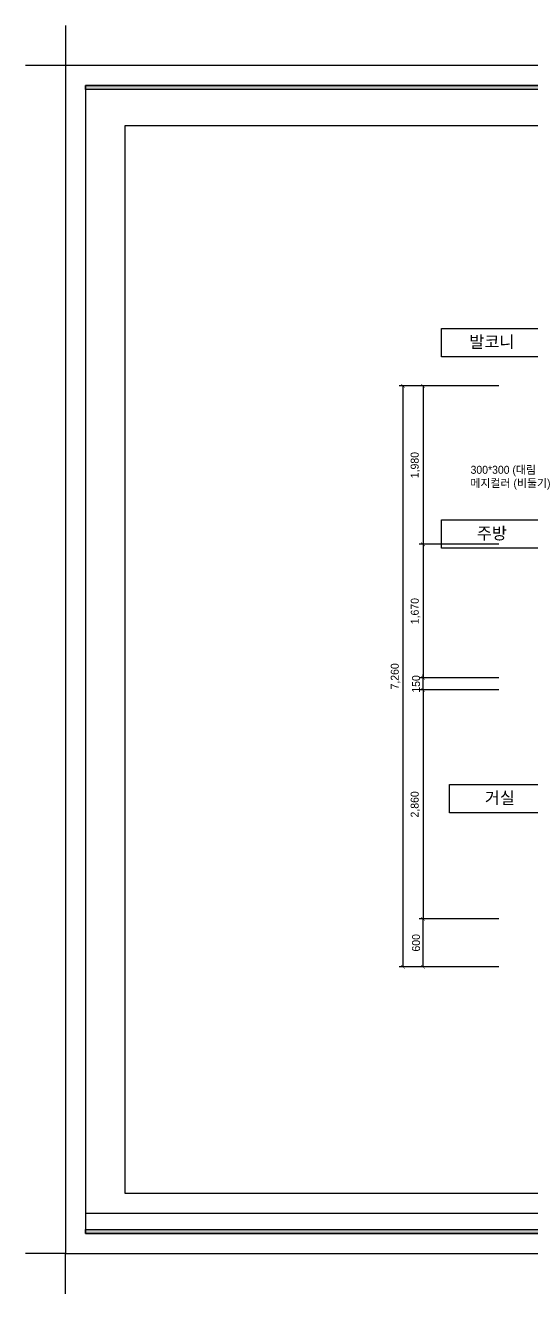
# Model space of a CAD drawing. Header units: inches. Extents: x 211248 to 488355, y -41604 to -7105.
# Drawn here: x 211248 to 217592, y -26325 to -10475 of the extents above; entities that cross this region are included whole.
import ezdxf
from ezdxf.enums import TextEntityAlignment as Align

# ---------------------------------------------------------------- set-up
doc = ezdxf.new("R2010")
doc.units = ezdxf.units.IN
doc.header["$LTSCALE"] = 60
doc.header["$MEASUREMENT"] = 0
for name, color, linetype in [('0-ELC TEXT', 7, 'Continuous'), ('03-TEXT', 3, 'Continuous'), ('15 HAT', 252, 'Continuous'), ('FORM(YOURNAME)-1', 1, 'Continuous'), ('FORM(YOURNAME)-11', 1, 'Continuous'), ('마감재', 140, 'Continuous'), ('치수', 7, 'Continuous')]:
    doc.layers.add(name, color=color, linetype=linetype)
doc.styles.add('YOURNAME', font='HY울릉도M.TTF')
doc.styles.add('코레일둥고', font='Korail_Round_Gothic_Medium.ttf')
doc.dimstyles.new('YOURNAME-50', dxfattribs={"dimscale": 50, "dimtxt": 2, "dimasz": 0.9, "dimexe": 1, "dimexo": 3, "dimgap": 0.7, "dimtad": 1, "dimdec": 0, "dimzin": 0, "dimdsep": 46, "dimlunit": 6, "dimtxsty": 'YOURNAME', "dimblk": 'ARCHTICK', "dimcen": 0, "dimclrd": 1, "dimclre": 1, "dimclrt": 7, "dimadec": 0, "dimazin": 0, "dimtfac": 1, "dimtdec": 0, "dimtix": 1, "dimtmove": 2, "dimatfit": 3, "dimldrblk": 'ARCHTICK', "dimfxl": 0, "dimtolj": 1, "dimtzin": 0, "dimarcsym": 0})

# ---------------------------------------------------------------- blocks, each defined once
blk = doc.blocks.new('FORM-ELEVATION')
at = {"layer": 'FORM(YOURNAME)-11'}
h = blk.add_hatch(color=256, dxfattribs=at)
h.dxf.hatch_style = 1
h.paths.add_polyline_path([(-10309, 35708), (71691, 35708), (71691, 35508), (-10309, 35508)])
h.paths.add_polyline_path([(-10309, -21492), (71691, -21492), (71691, -21692), (-10309, -21692)])
at = {"layer": 'Defpoints', "color": 158}
blk.add_line((62481, -20692), (-10309, -20692), dxfattribs=at)
at = {"layer": 'Defpoints', "color": 1}
for points in [[(-11309, 38708), (-11309, 36708), (-13309, 36708)], [(-11309, -24692), (-11309, -22692), (-13309, -22692)]]:
    blk.add_lwpolyline(points, dxfattribs=at)
at = {"layer": 'Defpoints', "color": 158}
for points in [[(-10309, -21692), (71691, -21692), (71691, 35708), (-10309, 35708)], [(-8309, 33708), (61071, 33708), (61071, -19692), (-8309, -19692)]]:
    blk.add_lwpolyline(points, close=True, dxfattribs=at)
at = {"layer": 'FORM(YOURNAME)-11', "color": 250}
blk.add_lwpolyline([(-11309, -22692), (72691, -22692), (72691, 36708), (-11309, 36708)], close=True, dxfattribs=at)
at = {"layer": 'FORM(YOURNAME)-11'}
for points in [[(-10309, 35708), (71691, 35708), (71691, 35508), (-10309, 35508)], [(-10309, -21492), (71691, -21492), (71691, -21692), (-10309, -21692)]]:
    blk.add_lwpolyline(points, close=True, dxfattribs=at)
at = {"layer": 'FORM(YOURNAME)-11', "color": 3, "style": 'YOURNAME'}
for tag, height, p in [('1', 450, (71041, -1219)), ('2', 450, (71041, -1863)), ('3', 450, (71041, -3150)), ('4', 450, (71041, -5081)), ('5', 515, (71041, -7398)), ('6', 515, (71041, -9650)), ('7', 515, (71041, -11903)), ('8', 515, (71041, -14155)), ('9', 515, (71041, -16408)), ('10', 515, (66791, -18596)), ('11', 515, (71041, -18660)), ('12', 515, (66791, -20848)), ('13', 515, (71041, -20848))]:
    blk.add_attdef(tag, text='', height=height, dxfattribs=at).set_placement(p, align=Align.MIDDLE_RIGHT)
blk = doc.blocks.new('*U463')
at = {"layer": 'FORM(YOURNAME)-1', "xscale": 0.2500000000000001, "yscale": 0.2500000000000001, "zscale": 0.2500000000000001}
blk.add_blockref('FORM-ELEVATION', (214575, -20152), dxfattribs=at)
blk = doc.blocks.new('_ArchTick')
at = {"color": 0, "linetype": 'ByBlock', "const_width": 0.15}
blk.add_lwpolyline([(-0.5, -0.5), (0.5, 0.5)], dxfattribs=at)
blk = doc.blocks.new('*D168')
at = {"layer": 'Defpoints', "color": 0}
for p in [(215971, -14980), (217321, -14980), (217321, -22240)]:
    blk.add_point(p, dxfattribs=at)
at = {"layer": '치수', "color": 1, "lineweight": -2}
for p, q in [((217171, -14980), (215921, -14980)), ((215971, -22240), (215971, -14980)), ((217171, -22240), (215921, -22240))]:
    blk.add_line(p, q, dxfattribs=at)
at = {"layer": '치수', "color": 1, "lineweight": -2, "xscale": 45, "yscale": 45, "zscale": 45}
for p, rotation in [((215971, -14980), 90), ((215971, -22240), 270)]:
    blk.add_blockref('_ArchTick', p, dxfattribs=dict(at, rotation=rotation))
at = {"layer": '치수', "color": 7, "insert": (215877, -18610), "char_height": 100, "attachment_point": 5, "rotation": 90, "style": 'YOURNAME'}
blk.add_mtext('\\A1;7,260', dxfattribs=at)
blk = doc.blocks.new('*D169')
at = {"layer": 'Defpoints', "color": 0}
for p in [(217321, -14980), (216221, -16960), (217321, -16960)]:
    blk.add_point(p, dxfattribs=at)
at = {"layer": '치수', "color": 1, "lineweight": -2}
for p, q in [((217171, -14980), (216171, -14980)), ((216221, -14980), (216221, -16960)), ((217171, -16960), (216171, -16960))]:
    blk.add_line(p, q, dxfattribs=at)
at = {"layer": '치수', "color": 1, "lineweight": -2, "xscale": 45, "yscale": 45, "zscale": 45}
for p, rotation in [((216221, -14980), 90), ((216221, -16960), 270)]:
    blk.add_blockref('_ArchTick', p, dxfattribs=dict(at, rotation=rotation))
at = {"layer": '치수', "color": 7, "insert": (216126, -15970), "char_height": 100, "attachment_point": 5, "rotation": 90, "style": 'YOURNAME'}
blk.add_mtext('\\A1;1,980', dxfattribs=at)
blk = doc.blocks.new('*D170')
at = {"layer": 'Defpoints', "color": 0}
for p in [(217321, -18780), (216221, -21640), (217321, -21640)]:
    blk.add_point(p, dxfattribs=at)
at = {"layer": '치수', "color": 1, "lineweight": -2}
for p, q in [((217171, -18780), (216171, -18780)), ((216221, -18780), (216221, -21640)), ((217171, -21640), (216171, -21640))]:
    blk.add_line(p, q, dxfattribs=at)
at = {"layer": '치수', "color": 1, "lineweight": -2, "xscale": 45, "yscale": 45, "zscale": 45}
for p, rotation in [((216221, -18780), 90), ((216221, -21640), 270)]:
    blk.add_blockref('_ArchTick', p, dxfattribs=dict(at, rotation=rotation))
at = {"layer": '치수', "color": 7, "insert": (216126, -20210), "char_height": 100, "attachment_point": 5, "rotation": 90, "style": 'YOURNAME'}
blk.add_mtext('\\A1;2,860', dxfattribs=at)
blk = doc.blocks.new('*D179')
at = {"layer": 'Defpoints', "color": 0}
for p in [(216221, -21640), (217321, -21640), (217321, -22240)]:
    blk.add_point(p, dxfattribs=at)
at = {"layer": '치수', "color": 1, "lineweight": -2}
for p, q in [((217171, -21640), (216171, -21640)), ((216221, -22240), (216221, -21640)), ((217171, -22240), (216171, -22240))]:
    blk.add_line(p, q, dxfattribs=at)
at = {"layer": '치수', "color": 1, "lineweight": -2, "xscale": 45, "yscale": 45, "zscale": 45}
for p, rotation in [((216221, -21640), 90), ((216221, -22240), 270)]:
    blk.add_blockref('_ArchTick', p, dxfattribs=dict(at, rotation=rotation))
at = {"layer": '치수', "color": 7, "insert": (216134, -21940), "char_height": 100, "attachment_point": 5, "rotation": 90, "style": 'YOURNAME'}
blk.add_mtext('\\A1;600', dxfattribs=at)
blk = doc.blocks.new('*D202')
at = {"layer": 'Defpoints', "color": 0}
for p in [(217321, -16960), (216221, -18630), (217321, -18630)]:
    blk.add_point(p, dxfattribs=at)
at = {"layer": '치수', "color": 1, "lineweight": -2}
for p, q in [((217171, -16960), (216171, -16960)), ((216221, -16960), (216221, -18630)), ((217171, -18630), (216171, -18630))]:
    blk.add_line(p, q, dxfattribs=at)
at = {"layer": '치수', "color": 1, "lineweight": -2, "xscale": 45, "yscale": 45, "zscale": 45}
for p, rotation in [((216221, -16960), 90), ((216221, -18630), 270)]:
    blk.add_blockref('_ArchTick', p, dxfattribs=dict(at, rotation=rotation))
at = {"layer": '치수', "color": 7, "insert": (216127, -17795), "char_height": 100, "attachment_point": 5, "rotation": 90, "style": 'YOURNAME'}
blk.add_mtext('\\A1;1,670', dxfattribs=at)
blk = doc.blocks.new('*D203')
at = {"layer": 'Defpoints', "color": 0}
for p in [(216221, -18630), (217321, -18630), (217321, -18780)]:
    blk.add_point(p, dxfattribs=at)
at = {"layer": '치수', "color": 1, "lineweight": -2}
for p, q in [((217171, -18630), (216171, -18630)), ((216221, -18630), (216221, -18585)), ((216221, -18780), (216221, -18630)), ((217171, -18780), (216171, -18780)), ((216221, -18780), (216221, -18825))]:
    blk.add_line(p, q, dxfattribs=at)
at = {"layer": '치수', "color": 1, "lineweight": -2, "xscale": 45, "yscale": 45, "zscale": 45}
for p, rotation in [((216221, -18630), 270), ((216221, -18780), 90)]:
    blk.add_blockref('_ArchTick', p, dxfattribs=dict(at, rotation=rotation))
at = {"layer": '치수', "color": 7, "insert": (216134, -18705), "char_height": 100, "attachment_point": 5, "rotation": 90, "style": 'YOURNAME'}
blk.add_mtext('\\A1;150', dxfattribs=at)

msp = doc.modelspace()

# ---------------------------------------------------------------- linework, layer by layer
at = {"layer": '0-ELC TEXT'}
for points in [[(216454.1, -14261.8), (218136, -14261.8), (218136, -14615.6), (216454.1, -14615.6)], [(216454.1, -16655.3), (218136, -16655.3), (218136, -17009.1), (216454.1, -17009.1)], [(216554.1, -19961.2), (218136, -19961.2), (218136, -20315), (216554.1, -20315)]]:
    msp.add_lwpolyline(points, close=True, dxfattribs=at)

# ---------------------------------------------------------------- block references
at = {"layer": '15 HAT'}
msp.add_blockref('*U463', (0, 0), dxfattribs=at)

# ---------------------------------------------------------------- texts
at = {"layer": '03-TEXT', "style": '코레일둥고'}
for s, p in [('발코니', (217082.3, -14503.8)), ('주방', (217082.3, -16897.3)), ('거실', (217182.3, -20203.2))]:
    msp.add_text(s, height=149.99, dxfattribs=at).set_placement(p, align=Align.CENTER)
at = {"layer": '마감재', "color": 140, "style": '코레일둥고'}
for s, p in [('300*300 (대림 IK019)', (216815.6, -16078.6)), ('메지컬러 (비둘기)', (216813.7, -16245.8))]:
    msp.add_text(s, height=100, dxfattribs=at).set_placement(p)

# ---------------------------------------------------------------- dimensions: what is measured, and where the dimension line sits
at = {"layer": '치수'}
for base, p1, p2, picture, middle in [((215971.2, -14980.2), (217321.2, -22240.2), (217321.2, -14980.2), '*D168', (215876.5, -18610.2)), ((216221.2, -16960.2), (217321.2, -14980.2), (217321.2, -16960.2), '*D169', (216126.5, -15970.2)), ((216221.2, -18630.2), (217321.2, -16960.2), (217321.2, -18630.2), '*D202', (216126.5, -17795.2)), ((216221.2, -18630.2), (217321.2, -18780.2), (217321.2, -18630.2), '*D203', (216134.2, -18705.2)), ((216221.2, -21640.2), (217321.2, -18780.2), (217321.2, -21640.2), '*D170', (216126.5, -20210.2)), ((216221.2, -21640.2), (217321.2, -22240.2), (217321.2, -21640.2), '*D179', (216134.1, -21940.2))]:
    dim = msp.add_linear_dim(base=base, p1=p1, p2=p2, angle=90, dimstyle='YOURNAME-50', override={"dimfxl": 1.25, "dimarcsym": 2}, dxfattribs=at)
    dim.commit()
    dim.dimension.update_dxf_attribs({"geometry": picture, "text_midpoint": middle})

doc.saveas('drawing.dxf')
